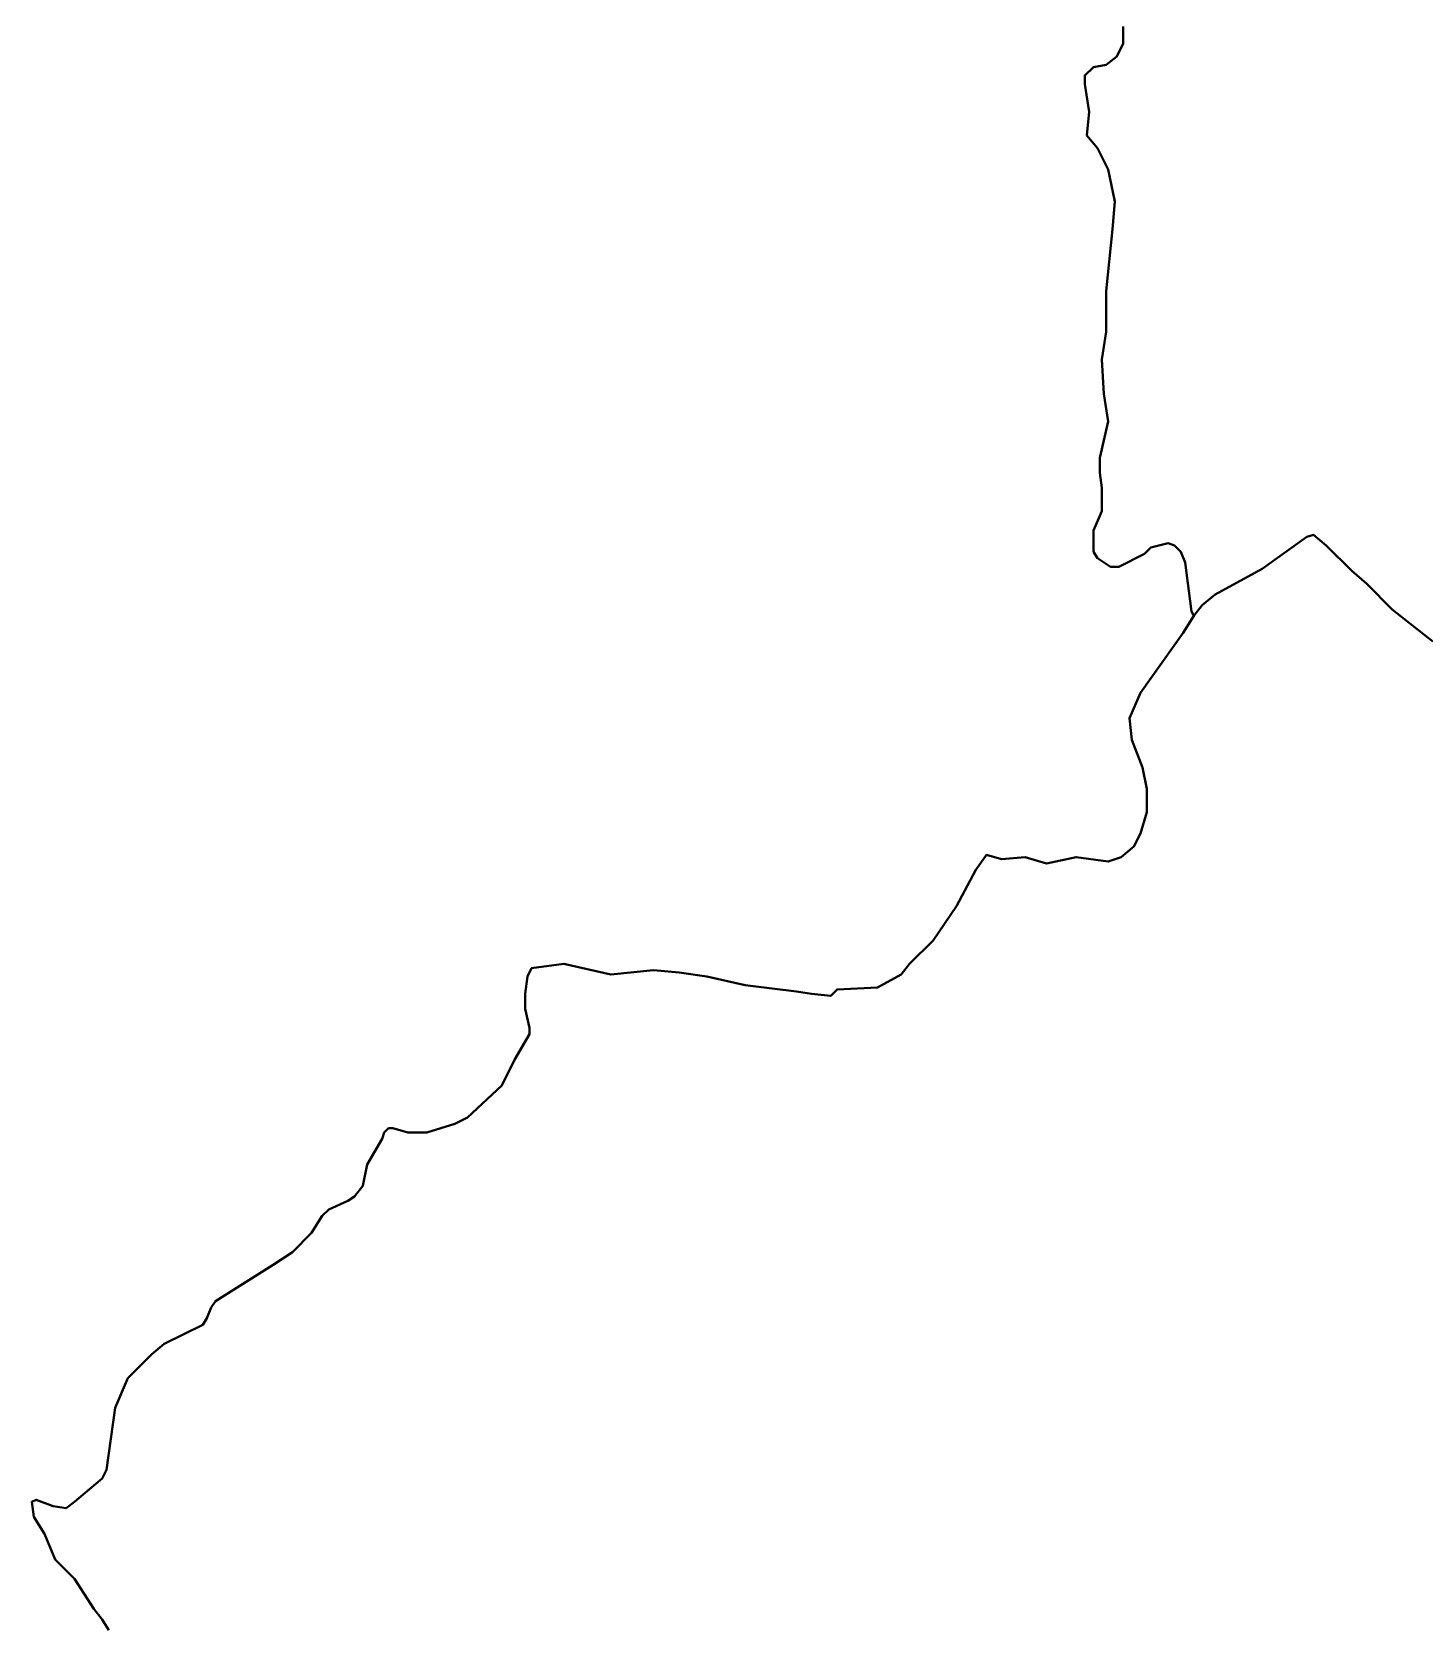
# Model space of a CAD drawing. Header units: metres. Extents: x 772934 to 773467, y 8442002 to 8442594.
# Drawn here: x 773291.138 to 773292.685, y 8442373.406 to 8442375.173 of the extents above; entities that cross this region are included whole.
import ezdxf

# ---------------------------------------------------------------- set-up
doc = ezdxf.new("R2010")
doc.units = ezdxf.units.M
doc.layers.add('Límite de Provincia', color=7, linetype='Continuous', lineweight=40)

msp = doc.modelspace()

# ---------------------------------------------------------------- linework, layer by layer
at = {"layer": 'Límite de Provincia', "linetype": 'Continuous'}
for points in [[(773292.3504, 8442375.1793), (773292.3504, 8442375.1603), (773292.3433, 8442375.1461), (773292.3314, 8442375.1366), (773292.3172, 8442375.1342), (773292.3077, 8442375.1247), (773292.3077, 8442375.1153), (773292.3124, 8442375.0844), (773292.3101, 8442375.0583), (773292.3219, 8442375.0441), (773292.3338, 8442375.0204), (773292.3409, 8442374.9848), (773292.3385, 8442374.954), (773292.3314, 8442374.8852), (773292.3314, 8442374.8401), (773292.3267, 8442374.8093), (773292.329, 8442374.7713), (773292.3338, 8442374.7405), (773292.3243, 8442374.7002), (773292.3243, 8442374.6836), (773292.3267, 8442374.667), (773292.3267, 8442374.6409), (773292.3172, 8442374.6196), (773292.3172, 8442374.5958), (773292.3219, 8442374.5887), (773292.3362, 8442374.5792), (773292.3456, 8442374.5792), (773292.3741, 8442374.5935), (773292.3812, 8442374.6006), (773292.4002, 8442374.6053), (773292.4073, 8442374.6029), (773292.4144, 8442374.5958), (773292.4192, 8442374.584), (773292.4263, 8442374.5294), (773292.4287, 8442374.5247), (773292.4168, 8442374.5057), (773292.3694, 8442374.4393), (773292.3575, 8442374.4108), (773292.3599, 8442374.3871), (773292.3717, 8442374.3563), (773292.3765, 8442374.3326), (773292.3765, 8442374.3065), (773292.3694, 8442374.2828), (773292.3622, 8442374.2685), (773292.348, 8442374.2567), (773292.3338, 8442374.2519), (773292.2982, 8442374.2567), (773292.265, 8442374.2496), (773292.2413, 8442374.2567), (773292.2152, 8442374.2543), (773292.1986, 8442374.259), (773292.1867, 8442374.2424), (773292.1654, 8442374.2021), (773292.1393, 8442374.1642), (773292.1132, 8442374.1381), (773292.1037, 8442374.1262), (773292.0776, 8442374.112), (773292.0326, 8442374.1096), (773292.0255, 8442374.1025), (773292.0041, 8442374.1049), (773291.9875, 8442374.1073), (773291.9306, 8442374.1144), (773291.8879, 8442374.1239), (773291.8571, 8442374.1286), (773291.8286, 8442374.131), (773291.7812, 8442374.1262), (773291.729, 8442374.1381), (773291.6934, 8442374.1333), (773291.6887, 8442374.1239), (773291.6863, 8442374.1049), (773291.6863, 8442374.0883), (773291.691, 8442374.0669), (773291.691, 8442374.0598), (773291.6744, 8442374.0314), (773291.6602, 8442374.0029), (773291.6223, 8442373.9673), (773291.608, 8442373.9602), (773291.5772, 8442373.9507), (773291.5558, 8442373.9507), (773291.5392, 8442373.9555), (773291.5345, 8442373.9555), (773291.5298, 8442373.9507), (773291.5274, 8442373.9436), (773291.5108, 8442373.9151), (773291.506, 8442373.8914), (773291.4966, 8442373.8796), (773291.4894, 8442373.8748), (773291.4681, 8442373.8653), (773291.461, 8442373.8582), (773291.4491, 8442373.8392), (773291.4278, 8442373.8179), (773291.4064, 8442373.8037), (773291.3424, 8442373.7633), (773291.3376, 8442373.7562), (773291.3329, 8442373.7444), (773291.3282, 8442373.7373), (773291.2855, 8442373.7159), (773291.2712, 8442373.704), (773291.2451, 8442373.678), (773291.2309, 8442373.6448), (773291.2214, 8442373.576), (773291.2167, 8442373.5665), (773291.2025, 8442373.5546), (773291.1859, 8442373.5404), (773291.1764, 8442373.5333), (773291.1621, 8442373.5357), (773291.1432, 8442373.5428), (773291.1384, 8442373.5404), (773291.1408, 8442373.5238), (773291.1526, 8442373.5048), (773291.1645, 8442373.4764), (773291.1859, 8442373.455), (773291.2072, 8442373.4218), (773291.2167, 8442373.41), (773291.2238, 8442373.3981)], [(773292.6943, 8442374.4962), (773292.6492, 8442374.5318), (773292.6208, 8442374.5603), (773292.6042, 8442374.5745), (773292.5757, 8442374.6029), (773292.5615, 8442374.6148), (773292.5544, 8442374.6124), (773292.5046, 8442374.5769), (773292.4524, 8442374.5484), (773292.4381, 8442374.5365), (773292.4287, 8442374.5247), (773292.4263, 8442374.5294), (773292.4192, 8442374.584), (773292.4144, 8442374.5958), (773292.4073, 8442374.6029), (773292.4002, 8442374.6053), (773292.3812, 8442374.6006), (773292.3741, 8442374.5935), (773292.3456, 8442374.5792), (773292.3362, 8442374.5792), (773292.3219, 8442374.5887), (773292.3172, 8442374.5958), (773292.3172, 8442374.6196), (773292.3267, 8442374.6409), (773292.3267, 8442374.667), (773292.3243, 8442374.6836), (773292.3243, 8442374.7002), (773292.3338, 8442374.7405), (773292.329, 8442374.7713), (773292.3267, 8442374.8093), (773292.3314, 8442374.8401), (773292.3314, 8442374.8852), (773292.3385, 8442374.954), (773292.3409, 8442374.9848), (773292.3338, 8442375.0204), (773292.3219, 8442375.0441), (773292.3101, 8442375.0583), (773292.3124, 8442375.0844), (773292.3077, 8442375.1153), (773292.3077, 8442375.1247), (773292.3172, 8442375.1342), (773292.3314, 8442375.1366), (773292.3433, 8442375.1461), (773292.3504, 8442375.1603), (773292.3504, 8442375.1793)]]:
    msp.add_lwpolyline(points, dxfattribs=at)

doc.saveas('drawing.dxf')
